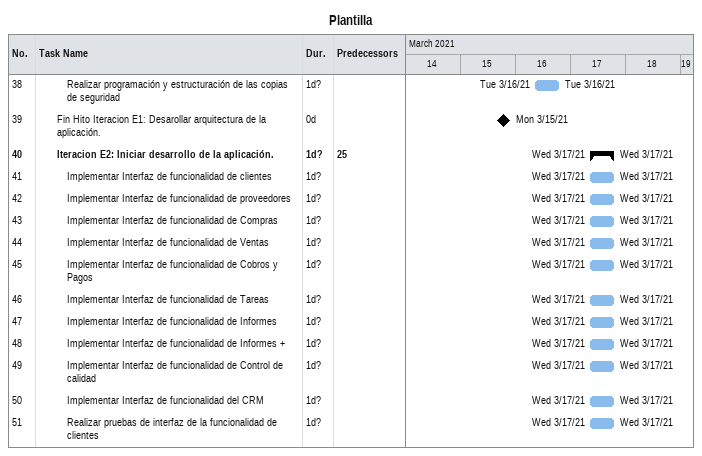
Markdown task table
Plantilla

| ID | Level | Task | Duration | Start | Finish | Predecessors |
|---|---|---|---|---|---|---|
| 38 | 4 | Realizar programación y estructuración de las copias de seguridad | 1d? | 2021-03-16 | 2021-03-16 |  |
| 39 | 3 | Fin Hito Iteracion E1: Desarollar arquitectura de la aplicación. | 0d | 2021-03-15 | 2021-03-15 |  |
| 40 | 3 | **Iteracion E2: Iniciar desarrollo de la aplicación.** | 1d? | 2021-03-17 | 2021-03-17 | 25 |
| 41 | 4 | Implementar Interfaz de funcionalidad de clientes | 1d? | 2021-03-17 | 2021-03-17 |  |
| 42 | 4 | Implementar Interfaz de funcionalidad de proveedores | 1d? | 2021-03-17 | 2021-03-17 |  |
| 43 | 4 | Implementar Interfaz de funcionalidad de Compras | 1d? | 2021-03-17 | 2021-03-17 |  |
| 44 | 4 | Implementar Interfaz de funcionalidad de Ventas | 1d? | 2021-03-17 | 2021-03-17 |  |
| 45 | 4 | Implementar Interfaz de funcionalidad de Cobros y Pagos | 1d? | 2021-03-17 | 2021-03-17 |  |
| 46 | 4 | Implementar Interfaz de funcionalidad de Tareas | 1d? | 2021-03-17 | 2021-03-17 |  |
| 47 | 4 | Implementar Interfaz de funcionalidad de Informes | 1d? | 2021-03-17 | 2021-03-17 |  |
| 48 | 4 | Implementar Interfaz de funcionalidad de Informes + | 1d? | 2021-03-17 | 2021-03-17 |  |
| 49 | 4 | Implementar Interfaz de funcionalidad de Control de calidad | 1d? | 2021-03-17 | 2021-03-17 |  |
| 50 | 4 | Implementar Interfaz de funcionalidad del CRM | 1d? | 2021-03-17 | 2021-03-17 |  |
| 51 | 4 | Realizar pruebas de interfaz de la funcionalidad de clientes | 1d? | 2021-03-17 | 2021-03-17 |  |
